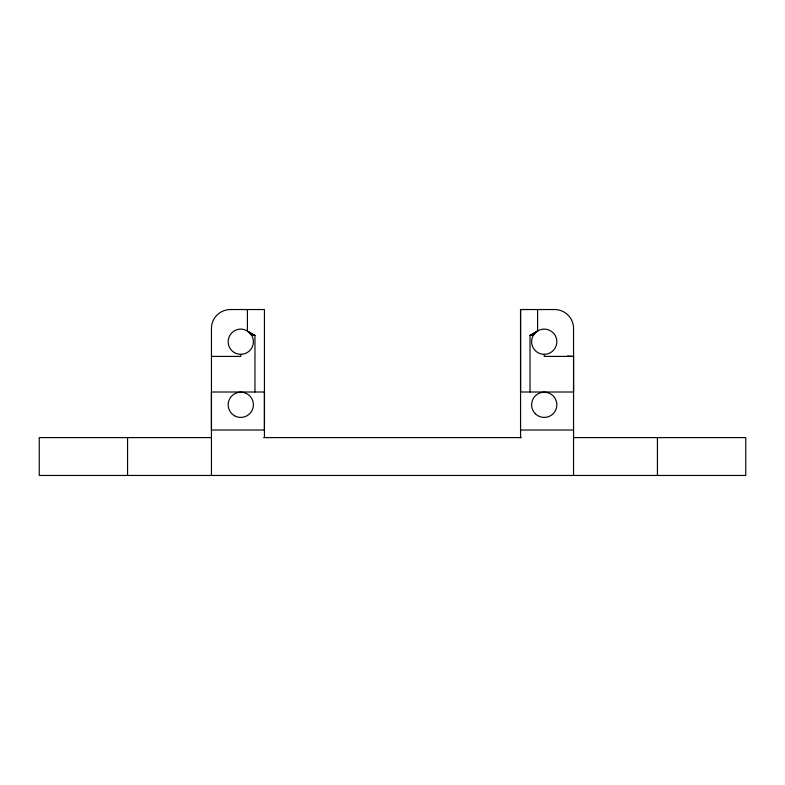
<?xml version="1.0" encoding="UTF-8"?>
<svg xmlns="http://www.w3.org/2000/svg" width="785" height="785" viewBox="0 0 785 785"><rect width="100%" height="100%" fill="white"/><g stroke="black" fill="none" stroke-linecap="round" stroke-linejoin="round"><path stroke-width="1.18" d="M254.968 392.009L254.978 335.401L247.403 331.034L247.403 309.545M573.56 475.455L573.56 328.464A18.928 18.928 0 0 0 554.632 309.545L520.563 309.545L520.563 392.009L573.56 392.009L573.56 356.41L567.447 356.017M537.597 309.545L537.597 331.034L530.022 335.401L530.032 392.009M535.301 332.791L533.29 335.401L530.022 335.401L537.911 330.789A12.619 12.619 0 0 1 556.84 341.72A12.619 12.619 0 0 1 537.911 352.642A12.619 12.619 0 0 1 537.911 330.789M211.44 356.41L240.779 356.41L240.779 354.329M573.56 356.41L544.221 356.41L544.221 354.329M520.563 430.033L573.56 430.033M211.44 437.608L39.25 437.608L39.25 475.455L745.75 475.455L745.75 437.608L573.56 437.608M263.711 437.608L521.289 437.608M249.699 332.791L254.978 335.401L251.71 335.401L247.089 330.789M657.428 437.608L657.428 475.455M520.563 309.545L520.563 437.608M264.437 437.608L264.437 309.545L230.368 309.545A18.928 18.928 0 0 0 211.44 328.464L211.44 475.455M127.572 437.608L127.572 475.455M211.44 392.009L211.44 430.033L264.437 430.033L264.437 392.009L211.44 392.009M234.47 415.726A12.619 12.619 0 0 0 253.398 404.805A12.619 12.619 0 0 0 234.47 393.874A12.619 12.619 0 0 0 234.47 415.726M535.301 413.724A12.619 12.619 0 0 0 556.408 408.063A12.619 12.619 0 0 0 540.953 392.618A12.619 12.619 0 0 0 535.301 413.724M234.47 352.642A12.619 12.619 0 0 0 253.398 341.72A12.619 12.619 0 0 0 234.48 330.789A12.619 12.619 0 0 0 234.47 352.642"/></g></svg>
